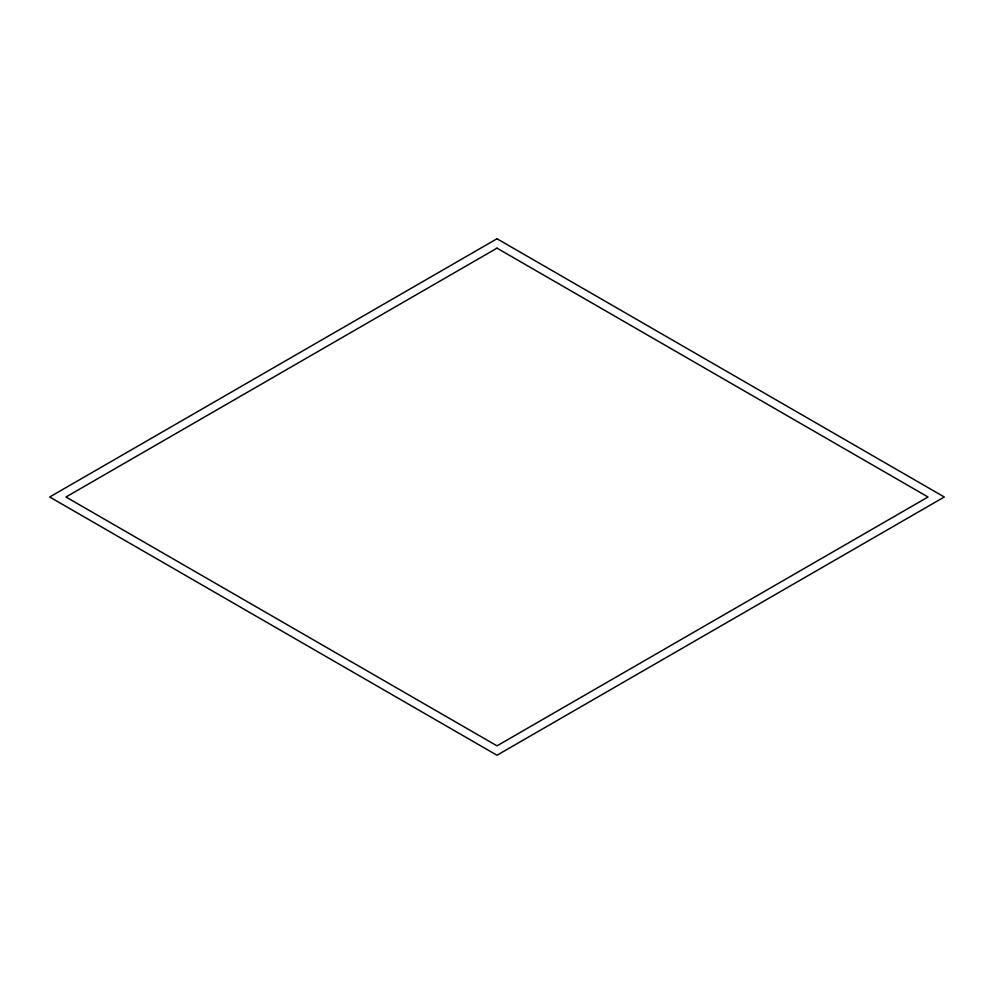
<?xml version="1.0" encoding="UTF-8"?>
<svg xmlns="http://www.w3.org/2000/svg" width="994" height="994" viewBox="0 0 994 994"><rect width="100%" height="100%" fill="white"/><g stroke="black" fill="none" stroke-linecap="round" stroke-linejoin="round"><path stroke-width="1.49" d="M497 238.759L49.7 497L497 755.241L944.3 497L497 238.759M497 248.152L65.977 497L497 745.848L928.023 497L497 248.152"/></g></svg>
